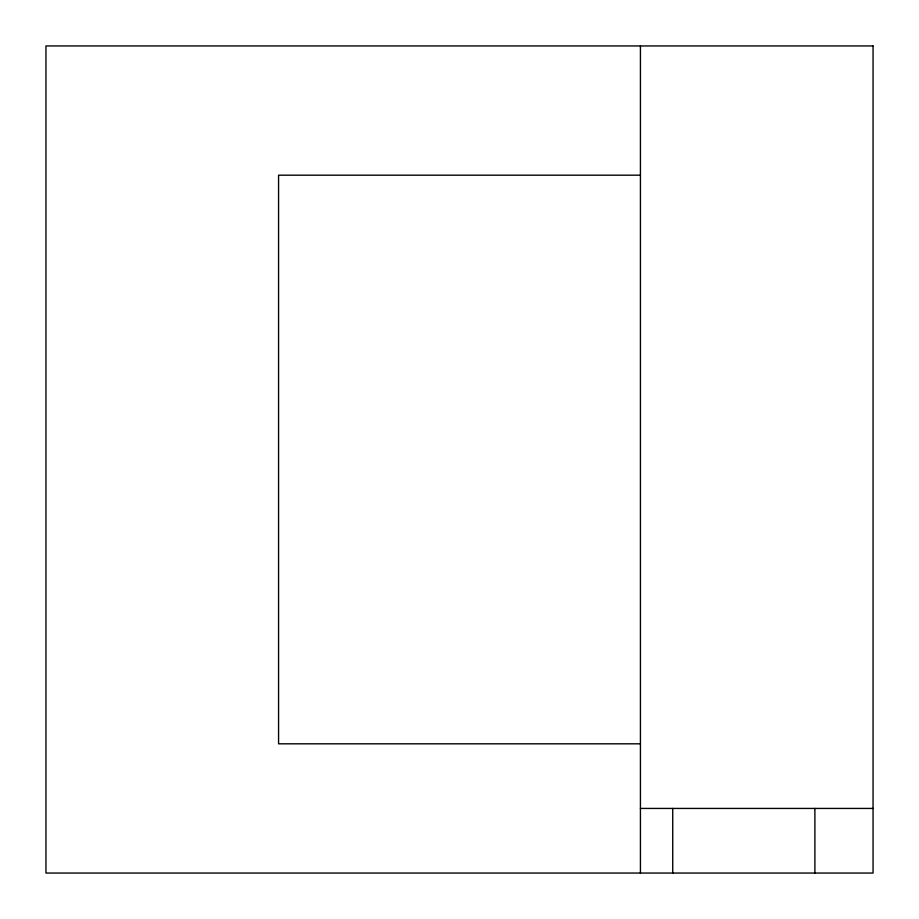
<?xml version="1.0" encoding="UTF-8"?>
<svg xmlns="http://www.w3.org/2000/svg" width="919" height="919" viewBox="0 0 919 919"><rect width="100%" height="100%" fill="white"/><g stroke="black" fill="none" stroke-linecap="round" stroke-linejoin="round"><path stroke-width="1.38" d="M640.428 175.184L278.572 175.184L278.572 743.816L640.428 743.816M640.428 808.433L873.05 808.433M814.889 808.433L814.889 873.05M672.731 808.433L672.731 873.05M640.428 45.95L640.428 873.05M873.05 45.95L45.95 45.95L45.95 873.05L873.05 873.05L873.05 45.95"/></g></svg>
